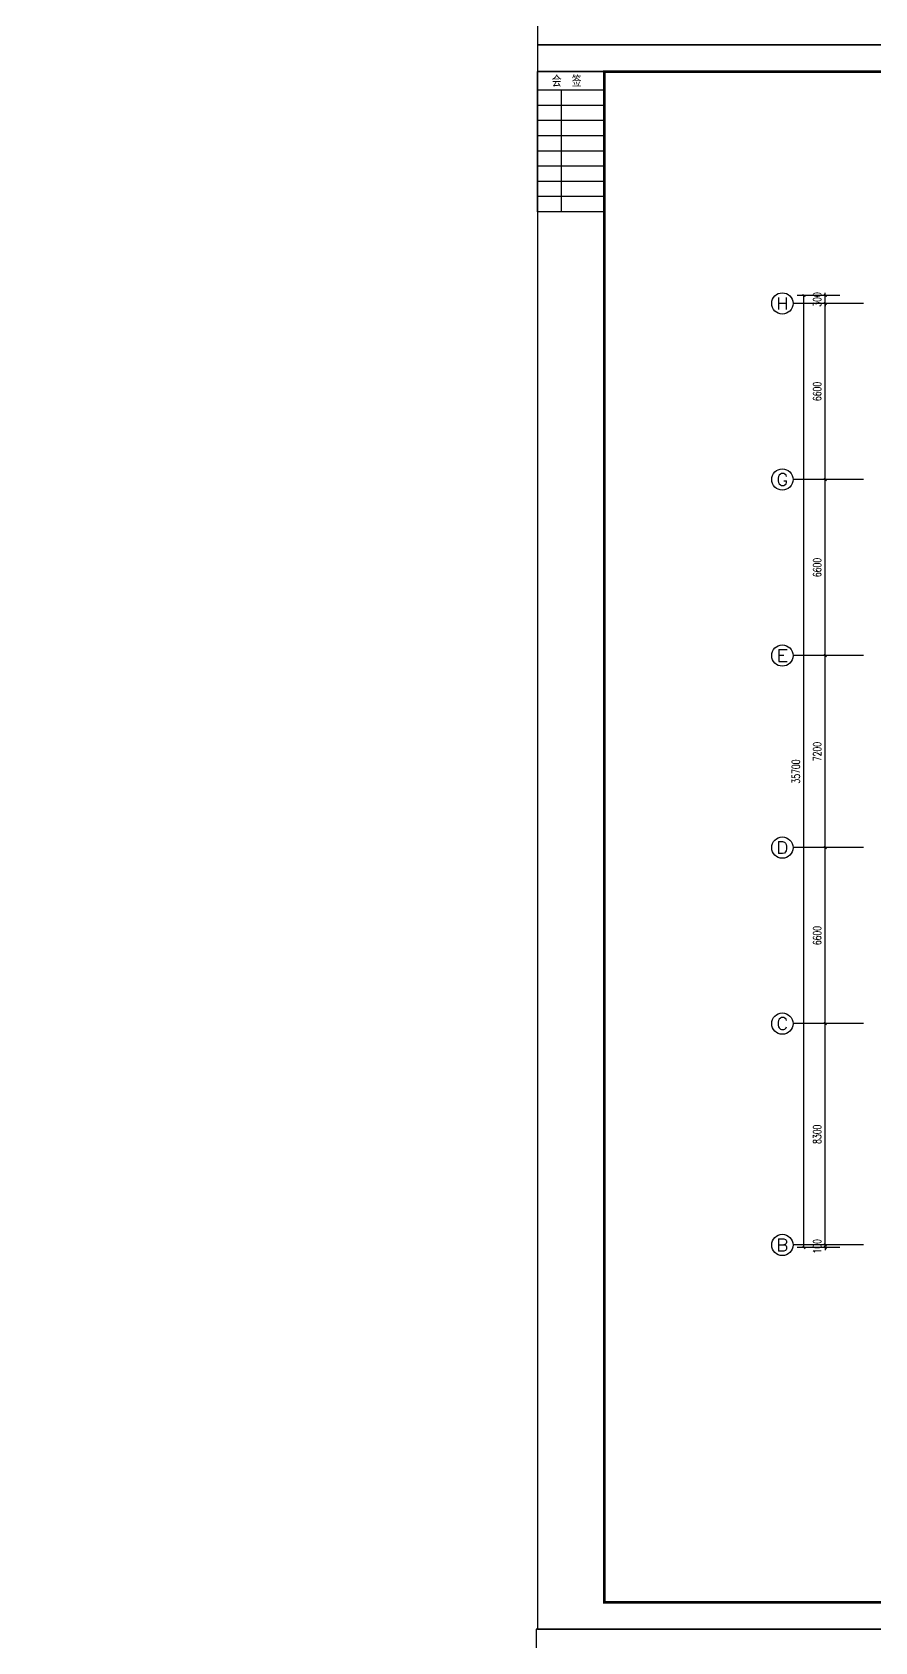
# Model space of a CAD drawing. Extents: x 2166032 to 5302137, y 581493 to 2416206.
# Drawn here: x 2295075 to 2326676, y 1151845 to 1212195 of the extents above; entities that cross this region are included whole.
import ezdxf
from ezdxf.enums import TextEntityAlignment as Align

# ---------------------------------------------------------------- set-up
doc = ezdxf.new("R2010")
doc.units = 0
doc.header["$LTSCALE"] = 1000
doc.header["$MEASUREMENT"] = 0
for name, color, linetype in [('AXIS', 3, 'Continuous'), ('AXIS_TEXT', 7, 'Continuous'), ('PUB_TITLE', 137, 'Continuous')]:
    doc.layers.add(name, color=color, linetype=linetype)
doc.styles.add('_TCH_AXIS', font='complex_.ttf')
doc.styles.add('COMPLEX', font='complex_.ttf')
doc.styles.add('DIM_FONT', font='simplex_.ttf', dxfattribs={"width": 0.7})
doc.styles.add('TSSD_REIN', font='tssdeng.shx', dxfattribs={"width": 0.7, "bigfont": 'tssdchn.shx'})
doc.dimstyles.new('DIMN', dxfattribs={"dimtxt": 300, "dimasz": 100, "dimexe": 250, "dimexo": 300, "dimgap": 150, "dimtad": 1, "dimdec": 0, "dimzin": 0, "dimdsep": 46, "dimtxsty": 'DIM_FONT', "dimblk": 'ARCHTICK', "dimcen": 0.09, "dimclrt": 7, "dimazin": 2, "dimtfac": 1, "dimtdec": 0, "dimtix": 1, "dimtmove": 2, "dimatfit": 3, "dimldrblk": 'ARCHTICK', "dimfxl": 1, "dimtolj": 1, "dimtzin": 0, "dimarcsym": 0})

# ---------------------------------------------------------------- blocks, each defined once
blk = doc.blocks.new('$会签栏$00000001')
at = {"layer": 'PUB_TITLE'}
for p, q in [((-52.6, 0), (-52.6, 25)), ((-46.9, 0), (-46.9, 25)), ((-41.2, 0), (-41.2, 25)), ((-35.5, 0), (-35.5, 25)), ((-29.8, 0), (-29.8, 25)), ((-24.1, 0), (-24.1, 25)), ((-18.4, 0), (-18.4, 25)), ((-12.7, 0), (-12.7, 25)), ((-7, 0), (-7, 25)), ((0, 0), (0, 25)), ((-52.6, 16), (-7, 16))]:
    blk.add_line(p, q, dxfattribs=at)
blk.add_lwpolyline([(0, 25), (0, 0), (-52.6, 0), (-52.6, 25)], close=True, dxfattribs=at)
at = {"layer": 'PUB_TITLE', "color": 0, "style": 'TSSD_REIN', "width": 0.75}
blk.add_text('会  签', height=4.219, rotation=270, dxfattribs=at).set_placement((-5.71, 19.67))
blk = doc.blocks.new('_ArchTick')
at = {"color": 0, "linetype": 'ByBlock', "const_width": 0.4}
blk.add_lwpolyline([(-0.5, -0.5), (0.5, 0.5)], dxfattribs=at)
blk = doc.blocks.new('*D2448')
at = {"layer": 'AXIS', "color": 0, "lineweight": -2}
for p, q in [((2325363, 1166724), (2324566, 1166724)), ((2325363, 1166624), (2324566, 1166624)), ((2324816, 1166724), (2324816, 1166824)), ((2324816, 1166624), (2324816, 1166724)), ((2324816, 1166624), (2324816, 1166524))]:
    blk.add_line(p, q, dxfattribs=at)
at = {"layer": 'Defpoints', "color": 0}
for p in [(2324816, 1166724), (2325663, 1166724), (2325663, 1166624)]:
    blk.add_point(p, dxfattribs=at)
at = {"layer": 'AXIS', "color": 0, "lineweight": -2, "xscale": 100, "yscale": 100, "zscale": 100}
for p, rotation in [((2324816, 1166724), 270), ((2324816, 1166624), 90)]:
    blk.add_blockref('_ArchTick', p, dxfattribs=dict(at, rotation=rotation))
at = {"layer": 'AXIS', "color": 7, "insert": (2324515, 1166674), "char_height": 300, "attachment_point": 5, "rotation": 90, "style": 'DIM_FONT'}
blk.add_mtext('\\A1;100', dxfattribs=at)
blk = doc.blocks.new('*D2449')
at = {"layer": 'AXIS', "color": 0, "lineweight": -2}
for p, q in [((2325363, 1175024), (2324566, 1175024)), ((2324816, 1166724), (2324816, 1175024)), ((2325363, 1166724), (2324566, 1166724))]:
    blk.add_line(p, q, dxfattribs=at)
at = {"layer": 'Defpoints', "color": 0}
for p in [(2324816, 1175024), (2325663, 1175024), (2325663, 1166724)]:
    blk.add_point(p, dxfattribs=at)
at = {"layer": 'AXIS', "color": 0, "lineweight": -2, "xscale": 100, "yscale": 100, "zscale": 100}
for p, rotation in [((2324816, 1175024), 90), ((2324816, 1166724), 270)]:
    blk.add_blockref('_ArchTick', p, dxfattribs=dict(at, rotation=rotation))
at = {"layer": 'AXIS', "color": 7, "insert": (2324515, 1170874), "char_height": 300, "attachment_point": 5, "rotation": 90, "style": 'DIM_FONT'}
blk.add_mtext('\\A1;8300', dxfattribs=at)
blk = doc.blocks.new('*D2450')
at = {"layer": 'AXIS', "color": 0, "lineweight": -2}
for p, q in [((2325363, 1181624), (2324566, 1181624)), ((2324816, 1175024), (2324816, 1181624)), ((2325363, 1175024), (2324566, 1175024))]:
    blk.add_line(p, q, dxfattribs=at)
at = {"layer": 'Defpoints', "color": 0}
for p in [(2324816, 1181624), (2325663, 1181624), (2325663, 1175024)]:
    blk.add_point(p, dxfattribs=at)
at = {"layer": 'AXIS', "color": 0, "lineweight": -2, "xscale": 100, "yscale": 100, "zscale": 100}
for p, rotation in [((2324816, 1181624), 90), ((2324816, 1175024), 270)]:
    blk.add_blockref('_ArchTick', p, dxfattribs=dict(at, rotation=rotation))
at = {"layer": 'AXIS', "color": 7, "insert": (2324515, 1178324), "char_height": 300, "attachment_point": 5, "rotation": 90, "style": 'DIM_FONT'}
blk.add_mtext('\\A1;6600', dxfattribs=at)
blk = doc.blocks.new('*D2451')
at = {"layer": 'AXIS', "color": 0, "lineweight": -2}
for p, q in [((2325363, 1188824), (2324566, 1188824)), ((2324816, 1181624), (2324816, 1188824)), ((2325363, 1181624), (2324566, 1181624))]:
    blk.add_line(p, q, dxfattribs=at)
at = {"layer": 'Defpoints', "color": 0}
for p in [(2324816, 1188824), (2325663, 1188824), (2325663, 1181624)]:
    blk.add_point(p, dxfattribs=at)
at = {"layer": 'AXIS', "color": 0, "lineweight": -2, "xscale": 100, "yscale": 100, "zscale": 100}
for p, rotation in [((2324816, 1188824), 90), ((2324816, 1181624), 270)]:
    blk.add_blockref('_ArchTick', p, dxfattribs=dict(at, rotation=rotation))
at = {"layer": 'AXIS', "color": 7, "insert": (2324515, 1185224), "char_height": 300, "attachment_point": 5, "rotation": 90, "style": 'DIM_FONT'}
blk.add_mtext('\\A1;7200', dxfattribs=at)
blk = doc.blocks.new('*D2452')
at = {"layer": 'AXIS', "color": 0, "lineweight": -2}
for p, q in [((2325363, 1195424), (2324566, 1195424)), ((2324816, 1188824), (2324816, 1195424)), ((2325363, 1188824), (2324566, 1188824))]:
    blk.add_line(p, q, dxfattribs=at)
at = {"layer": 'Defpoints', "color": 0}
for p in [(2324816, 1195424), (2325663, 1195424), (2325663, 1188824)]:
    blk.add_point(p, dxfattribs=at)
at = {"layer": 'AXIS', "color": 0, "lineweight": -2, "xscale": 100, "yscale": 100, "zscale": 100}
for p, rotation in [((2324816, 1195424), 90), ((2324816, 1188824), 270)]:
    blk.add_blockref('_ArchTick', p, dxfattribs=dict(at, rotation=rotation))
at = {"layer": 'AXIS', "color": 7, "insert": (2324515, 1192124), "char_height": 300, "attachment_point": 5, "rotation": 90, "style": 'DIM_FONT'}
blk.add_mtext('\\A1;6600', dxfattribs=at)
blk = doc.blocks.new('*D2453')
at = {"layer": 'AXIS', "color": 0, "lineweight": -2}
for p, q in [((2325363, 1202024), (2324566, 1202024)), ((2324816, 1195424), (2324816, 1202024)), ((2325363, 1195424), (2324566, 1195424))]:
    blk.add_line(p, q, dxfattribs=at)
at = {"layer": 'Defpoints', "color": 0}
for p in [(2324816, 1202024), (2325663, 1202024), (2325663, 1195424)]:
    blk.add_point(p, dxfattribs=at)
at = {"layer": 'AXIS', "color": 0, "lineweight": -2, "xscale": 100, "yscale": 100, "zscale": 100}
for p, rotation in [((2324816, 1202024), 90), ((2324816, 1195424), 270)]:
    blk.add_blockref('_ArchTick', p, dxfattribs=dict(at, rotation=rotation))
at = {"layer": 'AXIS', "color": 7, "insert": (2324515, 1198724), "char_height": 300, "attachment_point": 5, "rotation": 90, "style": 'DIM_FONT'}
blk.add_mtext('\\A1;6600', dxfattribs=at)
blk = doc.blocks.new('*D2454')
at = {"layer": 'AXIS', "color": 0, "lineweight": -2}
for p, q in [((2325363, 1202324), (2324566, 1202324)), ((2324816, 1202324), (2324816, 1202424)), ((2324816, 1202024), (2324816, 1202324)), ((2325363, 1202024), (2324566, 1202024)), ((2324816, 1202024), (2324816, 1201924))]:
    blk.add_line(p, q, dxfattribs=at)
at = {"layer": 'Defpoints', "color": 0}
for p in [(2324816, 1202324), (2325663, 1202324), (2325663, 1202024)]:
    blk.add_point(p, dxfattribs=at)
at = {"layer": 'AXIS', "color": 0, "lineweight": -2, "xscale": 100, "yscale": 100, "zscale": 100}
for p, rotation in [((2324816, 1202324), 270), ((2324816, 1202024), 90)]:
    blk.add_blockref('_ArchTick', p, dxfattribs=dict(at, rotation=rotation))
at = {"layer": 'AXIS', "color": 7, "insert": (2324515, 1202174), "char_height": 300, "attachment_point": 5, "rotation": 90, "style": 'DIM_FONT'}
blk.add_mtext('\\A1;300', dxfattribs=at)
blk = doc.blocks.new('*D2455')
at = {"layer": 'AXIS', "color": 0, "lineweight": -2}
for p, q in [((2325063, 1202324), (2323766, 1202324)), ((2324016, 1166624), (2324016, 1202324)), ((2325063, 1166624), (2323766, 1166624))]:
    blk.add_line(p, q, dxfattribs=at)
at = {"layer": 'Defpoints', "color": 0}
for p in [(2324016, 1202324), (2325363, 1202324), (2325363, 1166624)]:
    blk.add_point(p, dxfattribs=at)
at = {"layer": 'AXIS', "color": 0, "lineweight": -2, "xscale": 100, "yscale": 100, "zscale": 100}
for p, rotation in [((2324016, 1202324), 90), ((2324016, 1166624), 270)]:
    blk.add_blockref('_ArchTick', p, dxfattribs=dict(at, rotation=rotation))
at = {"layer": 'AXIS', "color": 7, "insert": (2323715, 1184474), "char_height": 300, "attachment_point": 5, "rotation": 90, "style": 'DIM_FONT'}
blk.add_mtext('\\A1;35700', dxfattribs=at)
blk = doc.blocks.new('_AXISO')
blk.add_circle((0, 0), 0.5)
at = {"layer": 'AXIS_TEXT', "style": 'COMPLEX', "width": 1.171875}
blk.add_attdef('A', text='', height=0.56, dxfattribs=at).set_placement((-0.25, -0.28), (0.25, -0.28), align=Align.FIT)

msp = doc.modelspace()

# ---------------------------------------------------------------- linework, layer by layer
msp.add_circle((2604640.5, 1020101.3), 438608.5)
at = {"layer": 'AXIS'}
for p, q in [((2326246.6, 1202023.5), (2323608.6, 1202023.5)), ((2326246.6, 1195423.5), (2323608.6, 1195423.5)), ((2326246.6, 1188823.5), (2323608.6, 1188823.5)), ((2326246.6, 1181623.5), (2323608.6, 1181623.5)), ((2326246.6, 1175023.5), (2323608.6, 1175023.5)), ((2326246.6, 1166723.5), (2323608.6, 1166723.5))]:
    msp.add_line(p, q, dxfattribs=at)
at = {"layer": 'PUB_TITLE'}
for points in [[(2314031.7, 1211719.6), (2419131.7, 1211719.6), (2419131.7, 1271119.6), (2314031.7, 1271119.6)], [(2314031.7, 1152319.6), (2419131.7, 1152319.6), (2419131.7, 1211719.6), (2314031.7, 1211719.6)], [(2313973.2, 1092919.6), (2419073.2, 1092919.6), (2419073.2, 1152319.6), (2313973.2, 1152319.6)]]:
    msp.add_lwpolyline(points, close=True, dxfattribs=at)
at = {"layer": 'PUB_TITLE', "const_width": 100}
msp.add_lwpolyline([(2316531.7, 1153319.6), (2418131.7, 1153319.6), (2418131.7, 1210719.6), (2316531.7, 1210719.6)], close=True, dxfattribs=at)

# ---------------------------------------------------------------- block references
at = {"layer": 'AXIS'}
ref = msp.add_blockref('_AXISO', (2323208.6, 1202023.5), dxfattribs=dict(at, xscale=800, yscale=800, zscale=800))
ref.add_attrib('A', 'H', dxfattribs={"layer": 'AXIS_TEXT', "height": 452.5, "style": '_TCH_AXIS', "width": 0.877353}).set_placement((2322982.4, 1201797.3), (2323434.9, 1201797.3), align=Align.FIT)
ref = msp.add_blockref('_AXISO', (2323208.6, 1195423.5), dxfattribs=dict(at, xscale=800, yscale=800, zscale=800))
ref.add_attrib('A', 'G', dxfattribs={"layer": 'AXIS_TEXT', "height": 452.5, "style": '_TCH_AXIS', "width": 0.914932}).set_placement((2322982.4, 1195197.3), (2323434.9, 1195197.3), align=Align.FIT)
ref = msp.add_blockref('_AXISO', (2323208.6, 1188823.5), dxfattribs=dict(at, xscale=800, yscale=800, zscale=800))
ref.add_attrib('A', 'E', dxfattribs={"layer": 'AXIS_TEXT', "height": 452.5, "style": '_TCH_AXIS'}).set_placement((2322982.4, 1188597.3), (2323434.9, 1188597.3), align=Align.FIT)
ref = msp.add_blockref('_AXISO', (2323208.6, 1181623.5), dxfattribs=dict(at, xscale=800, yscale=800, zscale=800))
ref.add_attrib('A', 'D', dxfattribs={"layer": 'AXIS_TEXT', "height": 452.5, "style": '_TCH_AXIS', "width": 0.95528}).set_placement((2322982.4, 1181397.3), (2323434.9, 1181397.3), align=Align.FIT)
ref = msp.add_blockref('_AXISO', (2323208.6, 1175023.5), dxfattribs=dict(at, xscale=800, yscale=800, zscale=800))
ref.add_attrib('A', 'C', dxfattribs={"layer": 'AXIS_TEXT', "height": 452.5, "style": '_TCH_AXIS'}).set_placement((2322982.4, 1174797.3), (2323434.9, 1174797.3), align=Align.FIT)
ref = msp.add_blockref('_AXISO', (2323208.6, 1166723.5), dxfattribs=dict(at, xscale=800, yscale=800, zscale=800))
ref.add_attrib('A', 'B', dxfattribs={"layer": 'AXIS_TEXT', "height": 452.5, "style": '_TCH_AXIS', "width": 0.95528}).set_placement((2322982.4, 1166497.3), (2323434.9, 1166497.3), align=Align.FIT)
at = {"layer": 'PUB_TITLE', "xscale": 100, "yscale": 100, "zscale": 100, "rotation": 90}
msp.add_blockref('$会签栏$00000001', (2316531.7, 1210719.6), dxfattribs=at)

# ---------------------------------------------------------------- dimensions: what is measured, and where the dimension line sits
at = {"layer": 'AXIS'}
for p1, p2, distance, picture, middle in [((2325363.3, 1166623.5), (2325363.3, 1202323.5), 1346.8, '*D2455', (2323715.1, 1184473.5)), ((2325663.3, 1202023.5), (2325663.3, 1202323.5), 846.8, '*D2454', (2324515.1, 1202173.5)), ((2325663.3, 1195423.5), (2325663.3, 1202023.5), 846.8, '*D2453', (2324515.1, 1198723.5)), ((2325663.3, 1188823.5), (2325663.3, 1195423.5), 846.8, '*D2452', (2324515.1, 1192123.5)), ((2325663.3, 1181623.5), (2325663.3, 1188823.5), 846.8, '*D2451', (2324515.1, 1185223.5)), ((2325663.3, 1175023.5), (2325663.3, 1181623.5), 846.8, '*D2450', (2324515.1, 1178323.5)), ((2325663.3, 1166723.5), (2325663.3, 1175023.5), 846.8, '*D2449', (2324515.1, 1170873.5)), ((2325663.3, 1166623.5), (2325663.3, 1166723.5), 846.8, '*D2448', (2324515.1, 1166673.5))]:
    dim = msp.add_aligned_dim(p1=p1, p2=p2, distance=distance, dimstyle='DIMN', dxfattribs=at)
    dim.commit()
    dim.dimension.update_dxf_attribs({"geometry": picture, "text_midpoint": middle})

doc.saveas('drawing.dxf')
